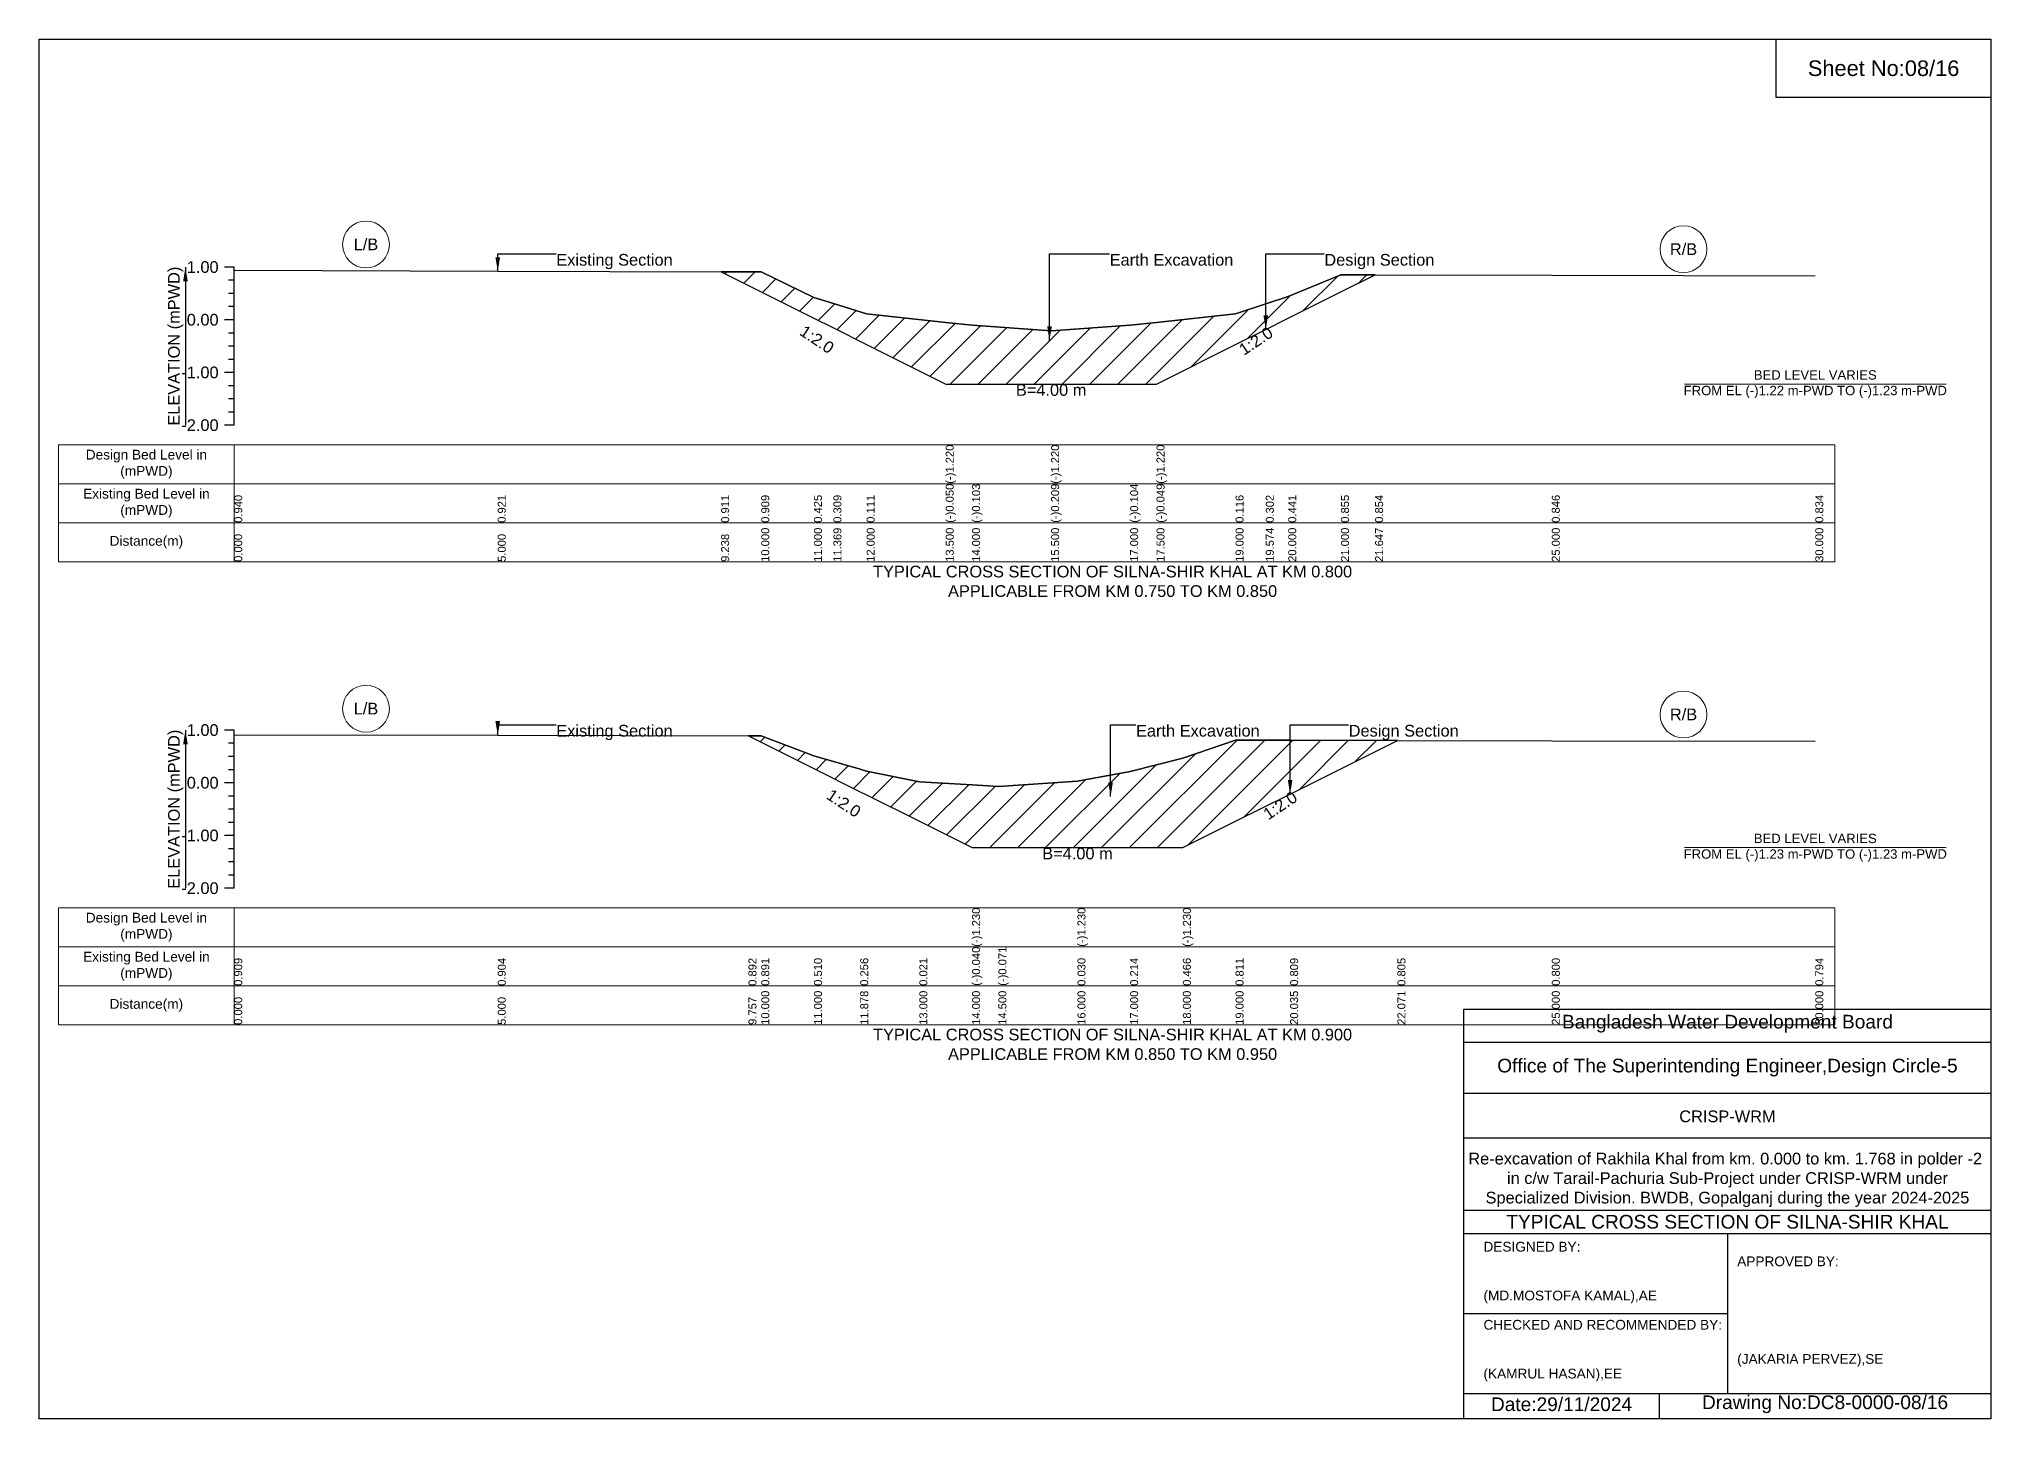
# Model space of a CAD drawing. Header units: inches. Extents: x 91000 to 258000, y -5656 to 0.
# Drawn here: x 170000 to 178000, y -5656 to 0 of the extents above; entities that cross this region are included whole.
import ezdxf

# ---------------------------------------------------------------- set-up
doc = ezdxf.new("R2010")
doc.units = ezdxf.units.IN
doc.header["$LTSCALE"] = 7
doc.header["$MEASUREMENT"] = 0
for name, color, linetype, lineweight in [('Cross section Data Border', 7, 'Continuous', 9), ('Cross Section Labels', 7, 'Continuous', 9), ('Existing_Bed_Level for Xsection', 7, 'Continuous', 25)]:
    doc.layers.add(name, color=color, linetype=linetype, lineweight=lineweight)
doc.styles.get("Standard").update_dxf_attribs({"font": 'arial.ttf'})
doc.dimstyles.get("Standard").update_dxf_attribs({"dimtxt": 0.18, "dimasz": 0.18, "dimexe": 0.18, "dimexo": 0.0625, "dimgap": 0.09, "dimtad": 0, "dimtih": 1, "dimtoh": 1, "dimdec": 4, "dimzin": 0, "dimdsep": 46, "dimtxsty": 'Standard', "dimcen": 0.09, "dimadec": 0, "dimazin": 0, "dimtfac": 1, "dimtdec": 4, "dimtofl": 0, "dimtmove": 0, "dimatfit": 3, "dimfxl": 1, "dimtolj": 1, "dimtzin": 0, "dimarcsym": 0})

msp = doc.modelspace()

# ---------------------------------------------------------------- hatches: boundary and pattern name
at = {"layer": 'Existing_Bed_Level for Xsection'}
h = msp.add_hatch(dxfattribs=at)
h.set_pattern_fill('ANSI31', color=256, scale=648, style=0)
h.paths.add_polyline_path([(172795.5, -954.1), (172960, -1036.4), (173176, -1144.4), (173255.7, -1184.2), (173392, -1252.4), (173716, -1414.4), (173824, -1414.4), (174148, -1414.4), (174472, -1414.4), (174580, -1414.4), (174904, -1252.4), (175027.9, -1190.4), (175120, -1144.4), (175336, -1036.4), (175475.8, -966.5), (175336, -966.2), (175120, -1055.6), (175027.9, -1085.5), (174904, -1125.8), (174580, -1161.4), (174472, -1173.3), (174148, -1196), (173824, -1173.1), (173716, -1161.5), (173392, -1126.9), (173255.7, -1084.1), (173176, -1059.1), (172960, -954.5)])
h = msp.add_hatch(dxfattribs=at)
h.set_pattern_fill('ANSI31', color=256, scale=648, style=0)
h.paths.add_polyline_path([(172907.5, -2856.1), (172960, -2882.3), (173176, -2990.3), (173365.7, -3085.2), (173392, -3098.3), (173608, -3206.3), (173824, -3314.3), (173932, -3314.3), (174256, -3314.3), (174472, -3314.3), (174688, -3314.3), (174904, -3206.3), (175127.6, -3094.5), (175567.3, -2874.7), (175127.6, -2873.9), (174904, -2873.5), (174688, -2948), (174472, -3002.4), (174256, -3042.2), (173932, -3064), (173824, -3057.4), (173608, -3044.1), (173392, -3000.9), (173365.7, -2993.3), (173176, -2938.5), (172960, -2856.2)])

# ---------------------------------------------------------------- linework, layer by layer
for points in [[(170000, 0), (178000, 0), (178000, -5656), (170000, -5656)], [(177120, 0), (178000, 0), (178000, -240), (177120, -240)]]:
    msp.add_lwpolyline(points, close=True)
for points in [[(175840, -5656), (175840, -3976), (178000, -3976)], [(175840, -4112), (178000, -4112)], [(175840, -4320), (178000, -4320)], [(175840, -4504), (178000, -4504)], [(175840, -4800), (178000, -4800)], [(175840, -4896), (178000, -4896)], [(176920, -4896), (176920, -5552)], [(175840, -5224), (176920, -5224)], [(175840, -5552), (178000, -5552)], [(176640, -5552), (176640, -5656)]]:
    msp.add_lwpolyline(points)
at = {"layer": 'Cross section Data Border'}
for points in [[(170080, -1662.9), (177360, -1662.9), (177360, -2142.9), (170080, -2142.9)], [(170080, -3560.7), (177360, -3560.7), (177360, -4040.7), (170080, -4040.7)]]:
    msp.add_lwpolyline(points, close=True, dxfattribs=at)
for points in [[(170800, -1662.9), (170800, -2142.9)], [(170080, -1822.9), (177360, -1822.9)], [(170080, -1982.9), (177360, -1982.9)], [(170800, -3560.7), (170800, -4040.7)], [(170080, -3720.7), (177360, -3720.7)], [(170080, -3880.7), (177360, -3880.7)]]:
    msp.add_lwpolyline(points, dxfattribs=at)
at = {"layer": 'Cross Section Labels'}
for points in [[(176744.2, -1414.4), (177815.8, -1414.4)], [(176744.2, -3314.3), (177815.8, -3314.3)]]:
    msp.add_lwpolyline(points, dxfattribs=at)
for centre in [(171340, -841.9), (176740, -861.4), (171340, -2744.9), (176740, -2768.5)]:
    msp.add_circle(centre, 96, dxfattribs=at)
at = {"layer": 'Existing_Bed_Level for Xsection'}
for points in [[(170800, -934.9), (170760, -934.9)], [(170800, -1582.9), (170800, -1366.9), (170800, -1150.9), (170800, -934.9)], [(170800, -947.8), (171880, -951.9), (172795.5, -954.1), (172960, -954.5), (173176, -1059.1), (173255.7, -1084.1), (173392, -1126.9), (173716, -1161.5), (173716, -1161.5), (173824, -1173.1), (174148, -1196), (174148, -1196), (174472, -1173.3), (174580, -1161.4), (174580, -1161.4), (174904, -1125.8), (175027.9, -1085.5), (175120, -1055.6), (175336, -966.2), (175475.8, -966.5), (176200, -968.1), (177280, -970.7)], [(170800, -988.9), (170776, -988.9)], [(170800, -1042.9), (170776, -1042.9)], [(170800, -1096.9), (170776, -1096.9)], [(170800, -1150.9), (170760, -1150.9)], [(170800, -1204.9), (170776, -1204.9)], [(170800, -1258.9), (170776, -1258.9)], [(170800, -1312.9), (170776, -1312.9)], [(170800, -1366.9), (170760, -1366.9)], [(170800, -1420.9), (170776, -1420.9)], [(170800, -1474.9), (170776, -1474.9)], [(170800, -1582.9), (170760, -1582.9)], [(170800, -1528.9), (170776, -1528.9)], [(170800, -2832.7), (170760, -2832.7)], [(170800, -3480.7), (170800, -3264.7), (170800, -3048.7), (170800, -2832.7)], [(170800, -2852.3), (171880, -2853.4), (172907.5, -2856.1), (172960, -2856.2), (173176, -2938.5), (173365.7, -2993.3), (173392, -3000.9), (173608, -3044.1), (173824, -3057.4), (173824, -3057.4), (173932, -3064), (174256, -3042.2), (174256, -3042.2), (174472, -3002.4), (174688, -2948), (174688, -2948), (174904, -2873.5), (175127.6, -2873.9), (175567.3, -2874.7), (176200, -2875.9), (177280, -2877.2)], [(170800, -2886.7), (170776, -2886.7)], [(170800, -2940.7), (170776, -2940.7)], [(170800, -2994.7), (170776, -2994.7)], [(170800, -3048.7), (170760, -3048.7)], [(170800, -3102.7), (170776, -3102.7)], [(170800, -3156.7), (170776, -3156.7)], [(170800, -3264.7), (170760, -3264.7)], [(170800, -3210.7), (170776, -3210.7)], [(170800, -3318.7), (170776, -3318.7)], [(170800, -3372.7), (170776, -3372.7)], [(170800, -3426.7), (170776, -3426.7)], [(170800, -3480.7), (170760, -3480.7)]]:
    msp.add_lwpolyline(points, dxfattribs=at)
for points in [[(172795.5, -954.1), (172960, -1036.4), (173176, -1144.4), (173255.7, -1184.2), (173392, -1252.4), (173716, -1414.4), (173716, -1414.4), (173824, -1414.4), (174148, -1414.4), (174148, -1414.4), (174472, -1414.4), (174580, -1414.4), (174580, -1414.4), (174904, -1252.4), (175027.9, -1190.4), (175120, -1144.4), (175336, -1036.4), (175475.8, -966.5), (175475.8, -966.5), (175475.8, -966.5), (175336, -966.2), (175120, -1055.6), (175027.9, -1085.5), (174904, -1125.8), (174580, -1161.4), (174580, -1161.4), (174472, -1173.3), (174148, -1196), (174148, -1196), (173824, -1173.1), (173716, -1161.5), (173716, -1161.5), (173392, -1126.9), (173255.7, -1084.1), (173176, -1059.1), (172960, -954.5)], [(172907.5, -2856.1), (172907.5, -2856.1), (172960, -2882.3), (173176, -2990.3), (173365.7, -3085.2), (173392, -3098.3), (173608, -3206.3), (173824, -3314.3), (173824, -3314.3), (173932, -3314.3), (174256, -3314.3), (174256, -3314.3), (174472, -3314.3), (174688, -3314.3), (174688, -3314.3), (174904, -3206.3), (175127.6, -3094.5), (175567.3, -2874.7), (175127.6, -2873.9), (174904, -2873.5), (174688, -2948), (174688, -2948), (174472, -3002.4), (174256, -3042.2), (174256, -3042.2), (173932, -3064), (173824, -3057.4), (173824, -3057.4), (173608, -3044.1), (173392, -3000.9), (173365.7, -2993.3), (173176, -2938.5), (172960, -2856.2), (172907.5, -2856.1)]]:
    msp.add_lwpolyline(points, close=True, dxfattribs=at)

# ---------------------------------------------------------------- texts
at = {"attachment_point": 5}
for s, insert, char_height in [('Sheet No:08/16', (177560, -120), 64), ('Bangladesh Water Development Board', (176920, -4036), 56), ('Office of The Superintending Engineer,Design Circle-5', (176920, -4216), 56)]:
    msp.add_mtext(s, dxfattribs=dict(at, insert=insert, char_height=char_height))
for s, insert, char_height, width, attachment_point in [('CRISP-WRM', (176920, -4416), 48, 2240, 5), ('Re-excavation of Rakhila Khal from km. 0.000 to km. 1.768 in polder -2  in c/w Tarail-Pachuria Sub-Project under CRISP-WRM under Specialized Division. BWDB, Gopalganj during the year 2024-2025', (176920, -4676), 48, 2160, 5), ('TYPICAL CROSS SECTION OF SILNA-SHIR KHAL', (176920, -4848), 56, 2240, 5), ('DESIGNED BY:^J^J^J(MD.MOSTOFA KAMAL),AE', (175920, -5056), 40, 1120, 4), ('APPROVED BY:^J^J^J^J^J^J(JAKARIA PERVEZ),SE', (176960, -5216), 40, 1120, 4), ('CHECKED AND RECOMMENDED BY:^J^J^J(KAMRUL HASAN),EE', (175920, -5376), 40, 1120, 4), ('Date:29/11/2024', (176240, -5596), 56, 1120, 5), ('Drawing No:DC8-0000-08/16', (177320, -5596), 56, 1760, 5)]:
    msp.add_mtext(s, dxfattribs=dict(insert=insert, char_height=char_height, width=width, attachment_point=attachment_point))
at = {"layer": 'Cross section Data Border', "char_height": 40, "width": 640, "attachment_point": 5}
for s, insert in [('Design Bed Level in (mPWD)', (170440, -1742.9)), ('Existing Bed Level in (mPWD)', (170440, -1902.9)), ('Distance(m)', (170440, -2062.9)), ('Design Bed Level in (mPWD)', (170440, -3640.7)), ('Existing Bed Level in (mPWD)', (170440, -3800.7)), ('Distance(m)', (170440, -3960.7))]:
    msp.add_mtext(s, dxfattribs=dict(at, insert=insert))
at = {"layer": 'Cross Section Labels'}
for s, insert, char_height, attachment_point in [('L/B', (171340, -841.9), 48, 5), ('Existing Section', (172120, -880.9), 48, 1), ('Earth Excavation', (174388, -880.9), 48, 1), ('Design Section', (175267.9, -880.9), 48, 1), ('R/B', (176740, -861.4), 48, 5), ('BED LEVEL VARIES ^JFROM EL (-)1.22 m-PWD TO (-)1.23 m-PWD', (177280, -1414.4), 38.4, 5), ('B=4.00 m', (174148, -1414.4), 48, 2), ('TYPICAL CROSS SECTION OF SILNA-SHIR KHAL AT KM 0.800^JAPPLICABLE FROM KM 0.750 TO KM 0.850', (174400, -2222.9), 48, 5), ('L/B', (171340, -2744.9), 48, 5), ('R/B', (176740, -2768.5), 48, 5), ('Existing Section', (172120, -2811.1), 48, 1), ('Earth Excavation', (174496, -2811.1), 48, 1), ('Design Section', (175367.6, -2811.1), 48, 1), ('BED LEVEL VARIES ^JFROM EL (-)1.23 m-PWD TO (-)1.23 m-PWD', (177280, -3314.3), 38.4, 5), ('B=4.00 m', (174256, -3314.3), 48, 2), ('TYPICAL CROSS SECTION OF SILNA-SHIR KHAL AT KM 0.900^JAPPLICABLE FROM KM 0.850 TO KM 0.950', (174400, -4120.7), 48, 5)]:
    msp.add_mtext(s, dxfattribs=dict(at, insert=insert, char_height=char_height, attachment_point=attachment_point))
at = {"layer": 'Cross Section Labels', "char_height": 48, "attachment_point": 2}
for insert, rotation in [((173201.7, -1211.2), 326.30993), ((174973.9, -1217.4), 33.69007), ((173311.7, -3112.2), 326.30993), ((175073.6, -3121.5), 33.69007)]:
    msp.add_mtext('1:2.0', dxfattribs=dict(at, insert=insert, rotation=rotation))
at = {"layer": 'Existing_Bed_Level for Xsection', "rotation": 90}
for s, insert, char_height, attachment_point in [('ELEVATION (mPWD)', (170560, -1258.9), 48, 5), ('(-)1.220', (173716, -1822.9), 32.8, 1), ('(-)1.220', (174148, -1822.9), 32.8, 1), ('(-)1.220', (174580, -1822.9), 32.8, 1), ('(-)0.050', (173716, -1982.9), 32.8, 1), ('(-)0.103', (173824, -1982.9), 32.8, 1), ('(-)0.209', (174148, -1982.9), 32.8, 1), ('(-)0.104', (174472, -1982.9), 32.8, 1), ('(-)0.049', (174580, -1982.9), 32.8, 1), ('0.940', (170800, -1982.9), 32.8, 1), ('0.921', (171880, -1982.9), 32.8, 1), ('0.911', (172795.5, -1982.9), 32.8, 1), ('0.909', (172960, -1982.9), 32.8, 1), ('0.425', (173176, -1982.9), 32.8, 1), ('0.309', (173255.7, -1982.9), 32.8, 1), ('0.111', (173392, -1982.9), 32.8, 1), ('0.116', (174904, -1982.9), 32.8, 1), ('0.302', (175027.9, -1982.9), 32.8, 1), ('0.441', (175120, -1982.9), 32.8, 1), ('0.855', (175336, -1982.9), 32.8, 1), ('0.854', (175475.8, -1982.9), 32.8, 1), ('0.846', (176200, -1982.9), 32.8, 1), ('0.834', (177280, -1982.9), 32.8, 1), ('0.000', (170800, -2142.9), 32.8, 1), ('5.000', (171880, -2142.9), 32.8, 1), ('9.238', (172795.5, -2142.9), 32.8, 1), ('10.000', (172960, -2142.9), 32.8, 1), ('11.000', (173176, -2142.9), 32.8, 1), ('11.369', (173255.7, -2142.9), 32.8, 1), ('12.000', (173392, -2142.9), 32.8, 1), ('13.500', (173716, -2142.9), 32.8, 1), ('14.000', (173824, -2142.9), 32.8, 1), ('15.500', (174148, -2142.9), 32.8, 1), ('17.000', (174472, -2142.9), 32.8, 1), ('17.500', (174580, -2142.9), 32.8, 1), ('19.000', (174904, -2142.9), 32.8, 1), ('19.574', (175027.9, -2142.9), 32.8, 1), ('20.000', (175120, -2142.9), 32.8, 1), ('21.000', (175336, -2142.9), 32.8, 1), ('21.647', (175475.8, -2142.9), 32.8, 1), ('25.000', (176200, -2142.9), 32.8, 1), ('30.000', (177280, -2142.9), 32.8, 1), ('ELEVATION (mPWD)', (170560, -3156.7), 48, 5), ('(-)1.230', (173824, -3720.7), 32.8, 1), ('(-)1.230', (174256, -3720.7), 32.8, 1), ('(-)1.230', (174688, -3720.7), 32.8, 1), ('(-)0.040', (173824, -3880.7), 32.8, 1), ('(-)0.071', (173932, -3880.7), 32.8, 1), ('0.909', (170800, -3880.7), 32.8, 1), ('0.904', (171880, -3880.7), 32.8, 1), ('0.892', (172907.5, -3880.7), 32.8, 1), ('0.891', (172960, -3880.7), 32.8, 1), ('0.510', (173176, -3880.7), 32.8, 1), ('0.256', (173365.7, -3880.7), 32.8, 1), ('0.021', (173608, -3880.7), 32.8, 1), ('0.030', (174256, -3880.7), 32.8, 1), ('0.214', (174472, -3880.7), 32.8, 1), ('0.466', (174688, -3880.7), 32.8, 1), ('0.811', (174904, -3880.7), 32.8, 1), ('0.809', (175127.6, -3880.7), 32.8, 1), ('0.805', (175567.3, -3880.7), 32.8, 1), ('0.800', (176200, -3880.7), 32.8, 1), ('0.794', (177280, -3880.7), 32.8, 1), ('10.000', (172960, -4040.7), 32.8, 1), ('11.000', (173176, -4040.7), 32.8, 1), ('11.878', (173365.7, -4040.7), 32.8, 1), ('13.000', (173608, -4040.7), 32.8, 1), ('14.000', (173824, -4040.7), 32.8, 1), ('14.500', (173932, -4040.7), 32.8, 1), ('16.000', (174256, -4040.7), 32.8, 1), ('17.000', (174472, -4040.7), 32.8, 1), ('18.000', (174688, -4040.7), 32.8, 1), ('19.000', (174904, -4040.7), 32.8, 1), ('20.035', (175127.6, -4040.7), 32.8, 1), ('22.071', (175567.3, -4040.7), 32.8, 1), ('25.000', (176200, -4040.7), 32.8, 1), ('30.000', (177280, -4040.7), 32.8, 1), ('0.000', (170800, -4040.7), 32.8, 1), ('5.000', (171880, -4040.7), 32.8, 1), ('9.757', (172907.5, -4040.7), 32.8, 1)]:
    msp.add_mtext(s, dxfattribs=dict(at, insert=insert, char_height=char_height, attachment_point=attachment_point))
at = {"layer": 'Existing_Bed_Level for Xsection', "char_height": 48, "attachment_point": 6}
for s, insert in [('1.00', (170736, -934.9)), ('0.00', (170736, -1150.9)), ('-1.00', (170736, -1366.9)), ('-2.00', (170736, -1582.9)), ('1.00', (170736, -2832.7)), ('0.00', (170736, -3048.7)), ('-1.00', (170736, -3264.7)), ('-2.00', (170736, -3480.7))]:
    msp.add_mtext(s, dxfattribs=dict(at, insert=insert))

# ---------------------------------------------------------------- leaders
at = {"layer": 'Cross Section Labels', "annotation_type": 0, "has_hookline": 1, "hookline_direction": 0}
for points, text_width in [([(171880, -951.9), (171880, -880.9), (172119.9, -880.9)], 467.2), ([(174141.3, -1235.7), (174141.3, -880.9), (174387.9, -880.9)], 497), ([(175027.9, -1190.4), (175027.9, -880.9), (175267.8, -880.9)], 441.2), ([(171880, -2853.4), (171880, -2811.1), (172119.9, -2811.1)], 467.2), ([(174391.7, -3104.8), (174391.7, -2811.1), (174495.9, -2811.1)], 497), ([(175127.6, -3094.5), (175127.6, -2811.1), (175367.5, -2811.1)], 441.2)]:
    msp.add_leader(points, dimstyle='Standard', override={"dimasz": 57.6}, dxfattribs=dict(at, text_width=text_width))
at = {"layer": 'Existing_Bed_Level for Xsection'}
for points in [[(170600, -934.9), (170600, -1582.9)], [(170600, -2832.7), (170600, -3480.7)]]:
    msp.add_leader(points, dimstyle='Standard', override={"dimasz": 57.6}, dxfattribs=at)

doc.saveas('drawing.dxf')
